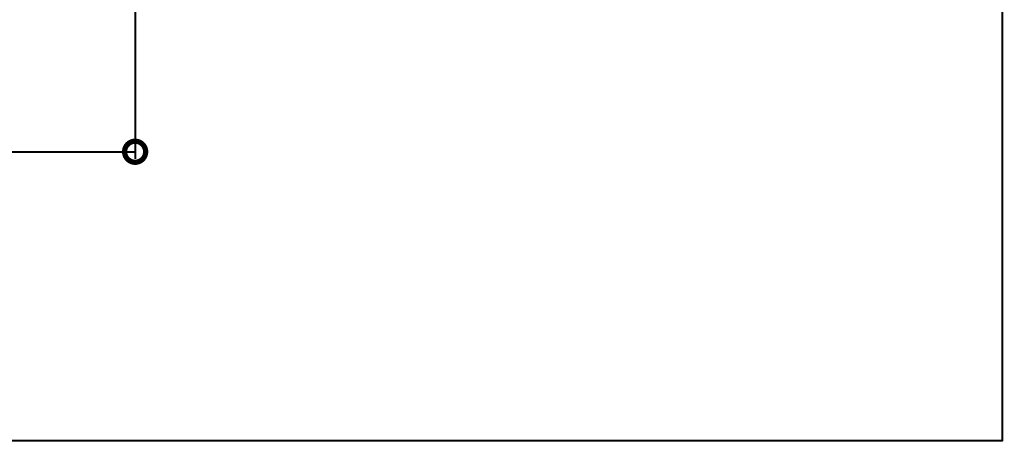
# Model space of a CAD drawing. Extents: x -207922 to -189609, y 24831 to 30124.
# Drawn here: x -207642.2 to -207502.2, y 28832.1 to 28892.1 of the extents above; entities that cross this region are included whole.
import ezdxf

# ---------------------------------------------------------------- set-up
doc = ezdxf.new("R2010")
doc.units = 0
doc.header["$LTSCALE"] = 8
doc.layers.get('0').update_dxf_attribs({"linetype": 'CONTINUOUS'})
doc.layers.get('DEFPOINTS').update_dxf_attribs({"linetype": 'CONTINUOUS'})
doc.layers.add('MARCHIO', color=7, linetype='CONTINUOUS')
doc.styles.add('GEN1', font='geniso.shx', dxfattribs={"width": 0.8})
doc.dimstyles.new('LE2', dxfattribs={"dimscale": 2, "dimtxt": 3.5, "dimasz": 3, "dimexe": 0.5, "dimexo": 0.5, "dimgap": 1, "dimtad": 1, "dimdec": 1, "dimrnd": 0.05, "dimzin": 12, "dimtxsty": 'GEN1', "dimblk": 'DOTSMALL', "dimcen": -3, "dimclrd": 1, "dimclre": 1, "dimclrt": 2, "dimadec": 1, "dimazin": 0, "dimtfac": 1, "dimtdec": 1, "dimtmove": 0, "dimatfit": 3, "dimldrblk": 'DOTSMALL', "dimfxl": 1, "dimtvp": 4, "dimtolj": 1, "dimtzin": 12, "dimarcsym": 0})

# ---------------------------------------------------------------- blocks, each defined once
blk = doc.blocks.new('_DotSmall')
at = {"color": 0, "const_width": 0.5}
blk.add_lwpolyline([(-0.0625, 0, 1), (0.0625, 0, 1)], format="xyb", close=True, dxfattribs=at)
blk = doc.blocks.new('*D27')
at = {"color": 1, "lineweight": -2, "ltscale": 0.2, "transparency": 16777216}
for p, q in [((-207625.7753041923, 28920.47759928592), (-207625.7753041923, 28872.22019221151)), ((-207721.7752765174, 28918.72759928593), (-207721.7752765174, 28872.22019221151)), ((-207721.7752765174, 28873.22019221151), (-207625.7753041923, 28873.22019221151))]:
    blk.add_line(p, q, dxfattribs=at)
at = {"layer": 'DEFPOINTS', "color": 0, "ltscale": 0.2, "transparency": 16777216}
for p in [(-207625.7753041923, 28921.47759928592), (-207721.7752765174, 28919.72759928593), (-207625.7753041923, 28873.22019221151)]:
    blk.add_point(p, dxfattribs=at)
at = {"color": 1, "lineweight": -2, "ltscale": 0.2, "transparency": 16777216, "xscale": 6, "yscale": 6, "zscale": 6, "rotation": 180}
blk.add_blockref('_DotSmall', (-207721.7752765174, 28873.22019221151), dxfattribs=at)
at = {"color": 1, "lineweight": -2, "ltscale": 0.2, "transparency": 16777216, "xscale": 6, "yscale": 6, "zscale": 6}
blk.add_blockref('_DotSmall', (-207625.7753041923, 28873.22019221151), dxfattribs=at)
at = {"color": 2, "ltscale": 0.2, "transparency": 16777216, "insert": (-207673.7752903549, 28878.72019221151), "char_height": 7, "attachment_point": 5, "style": 'GEN1'}
blk.add_mtext('\\A1;96', dxfattribs=at)

msp = doc.modelspace()

# ---------------------------------------------------------------- linework, layer by layer
at = {"layer": 'MARCHIO'}
msp.add_lwpolyline([(-207922.1856144448, 28832.06923654069), (-207502.1856144448, 28832.06923654069), (-207502.1856144448, 29129.06923654069), (-207922.1856144448, 29129.06923654069)], close=True, dxfattribs=at)

# ---------------------------------------------------------------- dimensions: what is measured, and where the dimension line sits
at = {"ltscale": 0.2}
dim = msp.add_linear_dim(base=(-207625.7753041923, 28873.22019221151), p1=(-207721.7752765174, 28919.72759928593), p2=(-207625.7753041923, 28921.47759928592), dimstyle='LE2', override={"dimtmove": 1}, dxfattribs=at)
dim.commit()
dim.dimension.update_dxf_attribs({"geometry": '*D27', "text_midpoint": (-207673.7752903549, 28878.72019221151)})

doc.saveas('drawing.dxf')
